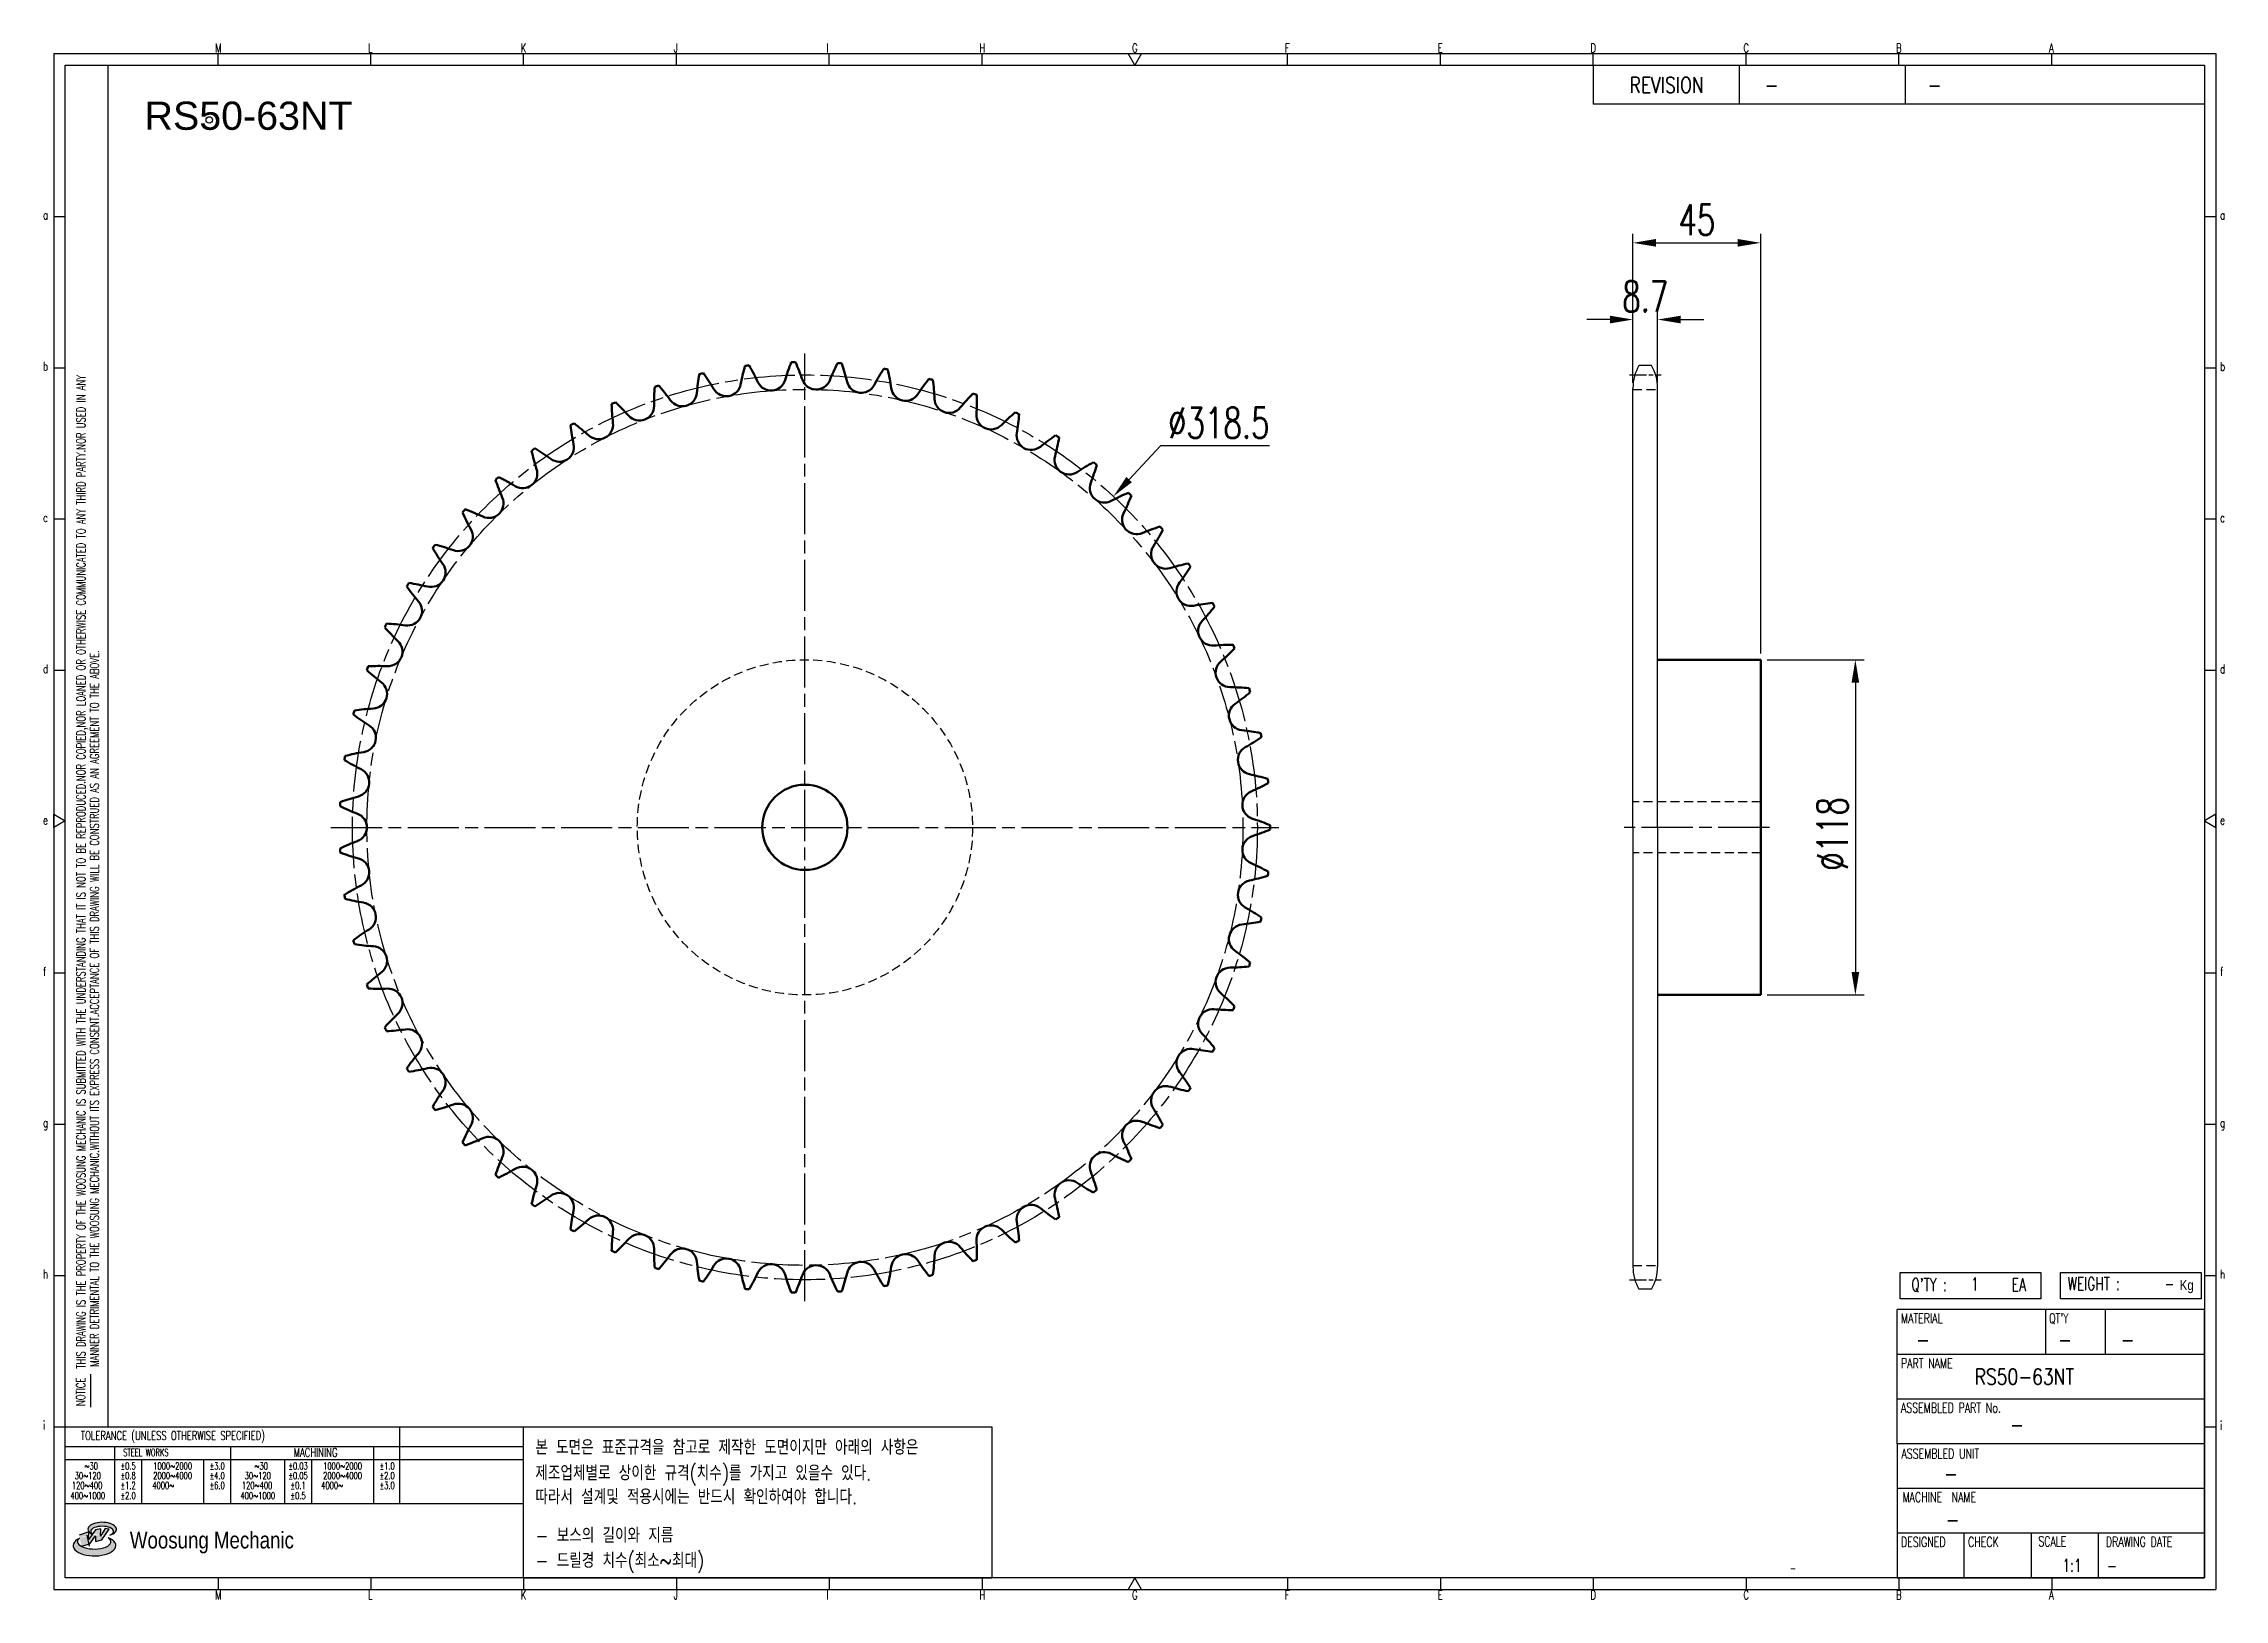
# Model space of a CAD drawing. Header units: millimetres. Extents: x 8306 to 9073, y 4748 to 5296.
import ezdxf
from ezdxf.enums import TextEntityAlignment as Align

# ---------------------------------------------------------------- set-up
doc = ezdxf.new("R2010")
doc.units = ezdxf.units.MM
for name, pattern in [('AM_ISO08W050', [18, 12, -1.5, 3, -1.5]), ('AM_ISO08W050x2', [9, 6, -0.75, 1.5, -0.75]), ('HIDDEN', [9.525, 6.35, -3.175])]:
    doc.linetypes.add(name, pattern=pattern)
for name, color, linetype, lineweight in [('20', 7, 'Continuous', 50), ('22', 30, 'AM_ISO08W050', 25), ('23', 40, 'AM_ISO08W050', 25), ('VIS', 7, 'Continuous', 50)]:
    doc.layers.add(name, color=color, linetype=linetype, lineweight=lineweight)
for name, color, linetype in [('HL', 2, 'HIDDEN'), ('S-DIM', 7, 'Continuous'), ('TITLE', 7, 'Continuous'), ('도면레이아웃', 7, 'Continuous')]:
    doc.layers.add(name, color=color, linetype=linetype)
doc.styles.add('HAN', font='ROMANS.shx', dxfattribs={"width": 0.7, "bigfont": 'whgtxt.shx'})
doc.styles.add('HKD_ST2', font='romans.shx', dxfattribs={"width": 0.7, "height": 4, "bigfont": '@extfont2.shx'})
doc.styles.add('HSG', font='SIMPLEX.shx', dxfattribs={"width": 0.7, "bigfont": 'HSG.shx'})
doc.styles.add('ROMANS', font='romans.shx', dxfattribs={"width": 0.7, "bigfont": 'whgtxt.shx'})
doc.styles.add('SLDTEXTSTYLE4', font='arial.ttf', dxfattribs={"width": 0.8})
doc.styles.get("Standard").update_dxf_attribs({"font": 'arial.ttf'})
doc.dimstyles.new('APP23', dxfattribs={"dimscale": 4.5, "dimtxt": 2.4, "dimasz": 1.8, "dimexe": 0.7, "dimexo": 0.5, "dimgap": 0.6, "dimtad": 1, "dimtoh": 1, "dimdec": 1, "dimrnd": 0.01, "dimzin": 9, "dimdsep": 46, "dimtxsty": 'HSG', "dimcen": 0, "dimclrd": 1, "dimclre": 1, "dimclrt": 256, "dimazin": 2, "dimtp": 1, "dimtm": 1, "dimtfac": 0.5, "dimtdec": 1, "dimtix": 1, "dimtofl": 0, "dimtmove": 0, "dimatfit": 3, "dimfxl": 0, "dimtvp": 1, "dimtolj": 2, "dimlwd": -1, "dimlwe": -1, "dimarcsym": 0})

# ---------------------------------------------------------------- blocks, each defined once
blk = doc.blocks.new('SUYWSHJH')
at = {"layer": '도면레이아웃'}
h = blk.add_hatch(color=10, dxfattribs=at)
h.paths.add_polyline_path([(1.544, 35.177), (1.554, 34.966), (1.779, 35.034), (2.054, 35.422), (1.908, 35.446), (1.728, 35.167), (1.741, 35.439), (1.547, 35.405), (1.292, 35.041), (1.295, 35.33), (0.943, 35.208), (1.03, 34.8), (1.336, 34.885)])
edge = h.paths.add_edge_path()
edge.add_ellipse((1.795, 35.421), major_axis=(-0.53, 0), ratio=0.487785, start_angle=122.36065, end_angle=403.39574)
edge.add_line((1.411, 35.244), (1.419, 35.261))
edge.add_ellipse((1.798, 35.344), major_axis=(-0.423, 0), ratio=0.444396, start_angle=131.58977, end_angle=386.19408, ccw=False)
edge = h.paths.add_edge_path()
edge.add_ellipse((1.512, 34.815), major_axis=(-0.793, 0), ratio=0.480113, start_angle=314.67633, end_angle=590.85213)
edge.add_ellipse((1.501, 34.958), major_axis=(-0.62, 0), ratio=0.43311, start_angle=331.7024, end_angle=574.42495, ccw=False)
for p, q in [((0, 90.118), (80.15, 90.118)), ((0, 90.118), (0, 33.191)), ((6.089, 89.693), (6.089, 90.118)), ((11.753, 89.693), (11.753, 90.118)), ((17.418, 89.693), (17.418, 90.118)), ((23.082, 89.693), (23.082, 90.118)), ((28.746, 89.693), (28.746, 90.118)), ((34.411, 89.693), (34.411, 90.118)), ((45.739, 89.693), (45.739, 90.118)), ((51.404, 89.693), (51.404, 90.118)), ((57.068, 89.693), (57.068, 90.118)), ((62.732, 89.693), (62.732, 90.118)), ((68.397, 89.693), (68.397, 90.118)), ((74.061, 89.693), (74.061, 90.118)), ((80.15, 90.118), (80.15, 33.191)), ((0, 84.085), (0.425, 84.085)), ((79.725, 84.085), (80.15, 84.085)), ((0, 78.478), (0.425, 78.478)), ((79.725, 78.478), (80.15, 78.478)), ((0, 72.87), (0.425, 72.87)), ((79.725, 72.87), (80.15, 72.87)), ((0, 67.262), (0.425, 67.262)), ((79.725, 67.262), (80.15, 67.262)), ((0, 56.047), (0.425, 56.047)), ((79.725, 56.047), (80.15, 56.047)), ((0, 50.439), (0.425, 50.439)), ((79.725, 50.439), (80.15, 50.439)), ((0, 44.832), (0.425, 44.832)), ((79.725, 44.832), (80.15, 44.832)), ((1.377, 39.947), (1.377, 41.174)), ((0, 39.224), (0.425, 39.224)), ((79.725, 39.224), (80.15, 39.224)), ((0, 33.191), (80.15, 33.191)), ((6.089, 33.616), (6.089, 33.191)), ((11.753, 33.616), (11.753, 33.191)), ((17.418, 33.616), (17.418, 33.191)), ((23.082, 33.616), (23.082, 33.191)), ((28.746, 33.616), (28.746, 33.191)), ((34.411, 33.616), (34.411, 33.191)), ((45.739, 33.616), (45.739, 33.191)), ((51.404, 33.616), (51.404, 33.191)), ((57.068, 33.616), (57.068, 33.191)), ((62.732, 33.616), (62.732, 33.191)), ((68.397, 33.616), (68.397, 33.191)), ((74.061, 33.616), (74.061, 33.191))]:
    blk.add_line(p, q)
at = {"color": 2}
for p, q in [((2.017, 39.224), (2.017, 89.693)), ((0.425, 39.224), (17.418, 39.224)), ((12.816, 39.224), (12.816, 36.382)), ((17.418, 33.616), (17.418, 39.224)), ((0.425, 38.487), (17.418, 38.487)), ((0.425, 38.012), (17.418, 38.012)), ((2.257, 38.487), (2.257, 36.382)), ((3.257, 38.012), (3.257, 36.382)), ((5.557, 38.012), (5.557, 36.382)), ((6.557, 38.5), (6.557, 36.382)), ((8.557, 38.012), (8.557, 36.382)), ((9.557, 38.026), (9.557, 36.382)), ((11.857, 38.487), (11.857, 36.382)), ((0.425, 36.382), (17.418, 36.382))]:
    blk.add_line(p, q, dxfattribs=at)
at = {"color": 6, "ltscale": 0.5}
for p, q in [((57.068, 89.693), (57.068, 88.246)), ((62.47, 89.693), (62.47, 88.246)), ((68.635, 89.693), (68.635, 88.246)), ((79.725, 88.246), (57.068, 88.246)), ((68.336, 38.59), (68.336, 43.563)), ((79.725, 43.563), (68.336, 43.563)), ((73.827, 43.563), (73.827, 41.905)), ((76.037, 43.563), (76.037, 41.905)), ((79.725, 38.59), (79.725, 43.563)), ((79.725, 41.905), (68.336, 41.905)), ((79.725, 40.248), (68.336, 40.248)), ((68.336, 38.59), (68.336, 33.616)), ((79.725, 38.59), (68.336, 38.59)), ((79.725, 33.616), (79.725, 38.59)), ((79.725, 36.932), (68.336, 36.932)), ((79.725, 35.274), (68.336, 35.274)), ((70.822, 33.616), (70.822, 35.274)), ((73.309, 33.616), (73.309, 35.274)), ((75.796, 33.616), (75.796, 35.274)), ((68.336, 33.616), (79.725, 33.616))]:
    blk.add_line(p, q, dxfattribs=at)
for points in [[(40.075, 89.693), (39.83, 90.118), (40.32, 90.118)], [(0.425, 89.693), (79.725, 89.693), (79.725, 33.616), (0.425, 33.616)], [(0.425, 61.679), (0, 61.433), (0, 61.924)], [(79.725, 61.679), (80.15, 61.433), (80.15, 61.924)], [(40.075, 33.616), (39.83, 33.191), (40.32, 33.191)]]:
    blk.add_lwpolyline(points, close=True)
at = {"layer": 'TITLE', "color": 20}
for p, q in [((68.449, 43.961), (68.449, 44.936)), ((68.449, 44.936), (73.654, 44.936)), ((73.654, 44.936), (73.654, 43.961)), ((74.39, 43.961), (74.39, 44.936)), ((74.39, 44.936), (79.595, 44.936)), ((79.595, 44.936), (79.595, 43.961)), ((73.654, 43.961), (68.449, 43.961)), ((79.595, 43.961), (74.39, 43.961))]:
    blk.add_line(p, q, dxfattribs=at)
at = {"layer": '도면레이아웃'}
for p, q in [((1.295, 35.33), (0.943, 35.208)), ((1.03, 34.8), (1.336, 34.885)), ((1.224, 35.208), (1.311, 34.8)), ((1.224, 35.208), (1.224, 35.208)), ((1.547, 35.405), (1.292, 35.041)), ((1.292, 35.041), (1.295, 35.33)), ((1.336, 34.885), (1.544, 35.177)), ((1.419, 35.261), (1.411, 35.244)), ((1.544, 35.177), (1.554, 34.966)), ((1.741, 35.439), (1.547, 35.405)), ((1.554, 34.966), (1.779, 35.034)), ((1.908, 35.446), (1.728, 35.167)), ((1.728, 35.167), (1.741, 35.439)), ((1.779, 35.034), (2.054, 35.422)), ((2.054, 35.422), (1.908, 35.446))]:
    blk.add_line(p, q, dxfattribs=at)
for centre, major_axis, ratio, start_param, end_param in [((1.795, 35.421), (-0.53, 0), 0.487785, 2.135596, 7.040584), ((1.512, 34.815), (-0.793, 0), 0.480113, 5.492138, 10.312315), ((1.501, 34.958), (-0.62, 0), 0.43311, 5.789299, 10.025607), ((1.798, 35.344), (-0.423, 0), 0.444396, 2.296675, 6.740358)]:
    blk.add_ellipse(centre, major_axis=major_axis, ratio=ratio, start_param=start_param, end_param=end_param, dxfattribs=at)
at = {"color": 4, "style": 'HKD_ST2', "width": 0.7}
for s, p in [('M', (5.988, 90.164)), ('L', (11.652, 90.164)), ('K', (17.316, 90.164)), ('J', (22.981, 90.164)), ('I', (28.645, 90.164)), ('H', (34.309, 90.164)), ('G', (39.974, 90.164)), ('F', (45.638, 90.164)), ('E', (51.302, 90.164)), ('D', (56.967, 90.164)), ('C', (62.631, 90.164)), ('B', (68.295, 90.164)), ('A', (73.96, 90.164)), ('a', (-0.395, 83.976)), ('a', (80.305, 83.97)), ('b', (-0.395, 78.368)), ('b', (80.305, 78.362)), ('c', (-0.395, 72.76)), ('c', (80.305, 72.754)), ('d', (-0.395, 67.153)), ('d', (80.305, 67.147)), ('e', (-0.395, 61.545)), ('e', (80.305, 61.539)), ('f', (-0.395, 55.937)), ('f', (80.305, 55.931)), ('g', (-0.395, 50.33)), ('g', (80.305, 50.324)), ('h', (-0.395, 44.722)), ('h', (80.305, 44.716)), ('i', (-0.395, 39.114)), ('i', (80.305, 39.108)), ('M', (5.988, 32.824)), ('L', (11.652, 32.824)), ('K', (17.316, 32.824)), ('J', (22.981, 32.824)), ('I', (28.645, 32.824)), ('H', (34.309, 32.824)), ('G', (39.974, 32.824)), ('F', (45.638, 32.824)), ('E', (51.302, 32.824)), ('D', (56.967, 32.824)), ('C', (62.631, 32.824)), ('B', (68.295, 32.824)), ('A', (73.96, 32.824))]:
    blk.add_text(s, height=0.326, dxfattribs=at).set_placement(p)
for s, height, style, width, p in [('REVISION', 0.5806, 'HAN', 0.8, (58.415, 88.664)), ('-', 0.581, 'HAN', 0.8, (63.426, 88.664)), ('-', 0.581, 'HAN', 0.8, (69.468, 88.664)), ("Q'TY : ", 0.4746, 'HKD_ST2', 0.7, (68.857, 44.253)), ('1', 0.475, 'HKD_ST2', 0.7, (71.071, 44.275)), ('EA', 0.4746, 'HKD_ST2', 0.7, (72.578, 44.253)), ('WEIGHT : ', 0.4746, 'HKD_ST2', 0.7, (74.65, 44.286)), ('-', 0.581, 'HAN', 0.8, (69.029, 42.157)), ('-', 0.581, 'HAN', 0.8, (74.289, 42.157)), ('-', 0.581, 'HAN', 0.8, (76.623, 42.157)), ('-', 0.581, 'HAN', 0.8, (72.515, 39.013)), ('-', 0.581, 'HAN', 0.8, (70.067, 37.189)), ('-', 0.581, 'HAN', 0.8, (70.126, 35.48)), ('1:1', 0.4746, 'HKD_ST2', 0.7, (74.458, 33.848)), ('-', 0.475, 'HKD_ST2', 0.7, (76.112, 33.837))]:
    blk.add_text(s, height=height, dxfattribs=dict(style=style, width=width)).set_placement(p)
at = {"color": 6, "style": 'HKD_ST2', "width": 0.7}
for s, p in [(' THIS DRAWING IS THE PROPERTY OF THE WOOSUNG MECHANIC IS SUBMITTED WITH THE UNDERSTANDING THAT IT IS NOT TO BE REPRODUCED.NOR COPIED,NOR LOANED OR OTHERWISE COMMUNICATED TO ANY THIRD PARTY.NOR USED IN ANY', (1.173, 41.217)), ('MANNER DETRIMENTAL TO THE WOOSUNG MECHANIC.WITHOUT ITS EXPRESS CONSENT.ACCEPTANCE OF THIS DRAWING WILL BE CONSTRUED AS AN AGREEMENT TO THE ABOVE.', (1.672, 41.447))]:
    blk.add_text(s, height=0.326266, rotation=90, dxfattribs=at).set_placement(p)
at = {"style": 'HKD_ST2', "width": 0.7}
blk.add_text('-', height=0.475, dxfattribs=at).set_placement((78.613, 44.286), align=Align.RIGHT)
at = {"color": 4, "style": 'HKD_ST2', "width": 0.7}
for s, height, p in [('MATERIAL', 0.3651, (68.474, 43.425)), ("QT'Y", 0.3651, (73.965, 43.425)), ('PART NAME', 0.3651, (68.474, 41.756)), ('ASSEMBLED PART No.', 0.36511, (68.474, 40.109)), ('ASSEMBLED UNIT', 0.36511, (68.49, 38.408)), ('MACHINE  NAME', 0.36511, (68.532, 36.794)), ('DESIGNED', 0.3651, (68.474, 35.136)), ('CHECK', 0.3651, (70.961, 35.136)), ('SCALE', 0.3651, (73.566, 35.153)), ('DRAWING DATE', 0.36511, (76.071, 35.141))]:
    blk.add_text(s, height=height, dxfattribs=at).set_placement(p, align=Align.TOP_LEFT)
at = {"style": 'HKD_ST2', "width": 0.7}
blk.add_text('NOTICE', height=0.3263, rotation=90, dxfattribs=at).set_placement((1.163, 39.988))
for s, height, style, width, p in [('TOLERANCE (UNLESS OTHERWISE SPECIFIED)', 0.32627, 'HKD_ST2', 0.7, (4.417, 38.896)), ('-', 0.326, 'ROMANS', 0.65, (64.469, 33.975))]:
    blk.add_text(s, height=height, dxfattribs=dict(style=style, width=width)).set_placement(p, align=Align.MIDDLE_CENTER)
at = {"color": 4, "style": 'HKD_ST2', "width": 0.7}
for s, height, p in [('STEEL WORKS', 0.26101, (3.416, 38.268)), ('MACHINING', 0.3263, (9.707, 38.27)), ('%%P0.5', 0.261, (2.757, 37.762)), ('%%P0.8', 0.261, (2.757, 37.411)), ('%%P3.0', 0.261, (6.057, 37.762)), ('%%P4.0', 0.261, (6.057, 37.411)), ('%%P0.03', 0.261, (9.057, 37.762)), ('%%P0.05', 0.261, (9.057, 37.411)), ('%%P1.0', 0.261, (12.357, 37.762)), ('%%P2.0', 0.261, (12.357, 37.411)), ('%%P1.2', 0.261, (2.757, 37.045)), ('%%P2.0', 0.261, (2.757, 36.67)), ('%%P6.0', 0.261, (6.057, 37.045)), ('%%P0.1', 0.261, (9.057, 37.045)), ('%%P0.5', 0.261, (9.057, 36.67)), ('%%P3.0', 0.261, (12.357, 37.045))]:
    blk.add_text(s, height=height, dxfattribs=at).set_placement(p, align=Align.MIDDLE)
for s, height, p in [('30%%126120', 0.261, (1.263, 37.411)), ('%%12630', 0.261, (1.389, 37.762)), ('2000%%1264000', 0.26101, (4.407, 37.411)), ('1000%%1262000', 0.26101, (4.407, 37.762)), ('30%%126120', 0.261, (7.563, 37.411)), ('%%12630', 0.261, (7.689, 37.762)), ('2000%%1264000', 0.26101, (10.707, 37.411)), ('1000%%1262000', 0.26101, (10.707, 37.762)), ('400%%1261000', 0.26101, (1.263, 36.67)), ('120%%126400', 0.26101, (1.237, 37.045)), ('4000%%126', 0.261, (4.061, 37.045)), ('400%%1261000', 0.26101, (7.563, 36.67)), ('120%%126400', 0.26101, (7.537, 37.045)), ('4000%%126', 0.261, (10.321, 37.045))]:
    blk.add_text(s, height=height, dxfattribs=at).set_placement(p, align=Align.MIDDLE_CENTER)
at = {"color": 1, "style": 'SLDTEXTSTYLE4', "width": 0.8}
blk.add_text('Woosung Mechanic', height=0.61957, dxfattribs=at).set_placement((2.822, 34.711))
at = {"layer": 'TITLE', "width": 0.8}
blk.add_text('Kg', height=0.3789, dxfattribs=at).set_placement((78.807, 44.286))
blk = doc.blocks.new('*D572')
at = {"layer": 'Defpoints', "color": 0, "transparency": 16777216}
for p in [(8682.42, 5136.47), (8465.26, 4903.5)]:
    blk.add_point(p, dxfattribs=at)
at = {"layer": 'S-DIM', "color": 1, "transparency": 16777216}
for p, q in [((8698.99, 5154.24), (8687.94, 5142.39)), ((8737.33, 5154.24), (8698.99, 5154.24))]:
    blk.add_line(p, q, dxfattribs=at)
blk.add_solid([(8686.96, 5143.31), (8688.93, 5141.47), (8682.42, 5136.47)], dxfattribs=at)
at = {"layer": 'S-DIM', "transparency": 16777216, "insert": (8719.51, 5162.34), "char_height": 10.8, "attachment_point": 5, "style": 'HSG'}
blk.add_mtext('\\A2;∅318.5', dxfattribs=at)
blk = doc.blocks.new('*D573')
at = {"layer": 'Defpoints', "color": 0, "transparency": 16777216}
for p in [(8873.98, 5198.72), (8865.28, 5174.14), (8873.98, 5174.14)]:
    blk.add_point(p, dxfattribs=at)
at = {"layer": 'S-DIM', "color": 1, "transparency": 16777216}
for p, q in [((8857.18, 5198.72), (8849.08, 5198.72)), ((8865.28, 5176.39), (8865.28, 5201.87)), ((8873.98, 5176.39), (8873.98, 5201.87)), ((8882.08, 5198.72), (8890.18, 5198.72))]:
    blk.add_line(p, q, dxfattribs=at)
for points in [[(8857.18, 5200.07), (8857.18, 5197.37), (8865.28, 5198.72)], [(8882.08, 5200.07), (8882.08, 5197.37), (8873.98, 5198.72)]]:
    blk.add_solid(points, dxfattribs=at)
at = {"layer": 'S-DIM', "transparency": 16777216, "insert": (8869.63, 5206.82), "char_height": 10.8, "attachment_point": 5, "style": 'HSG'}
blk.add_mtext('\\A2;8.7', dxfattribs=at)
blk = doc.blocks.new('*D574')
at = {"layer": 'Defpoints', "color": 0, "transparency": 16777216}
for p in [(8910.28, 5225.72), (8865.28, 5174.14), (8910.28, 5078.99)]:
    blk.add_point(p, dxfattribs=at)
at = {"layer": 'S-DIM', "color": 1, "transparency": 16777216}
for p, q in [((8865.28, 5176.39), (8865.28, 5228.87)), ((8910.28, 5081.24), (8910.28, 5228.87)), ((8873.38, 5225.72), (8902.18, 5225.72))]:
    blk.add_line(p, q, dxfattribs=at)
for points in [[(8873.38, 5227.07), (8873.38, 5224.37), (8865.28, 5225.72)], [(8902.18, 5227.07), (8902.18, 5224.37), (8910.28, 5225.72)]]:
    blk.add_solid(points, dxfattribs=at)
at = {"layer": 'S-DIM', "transparency": 16777216, "insert": (8887.78, 5233.82), "char_height": 10.8, "attachment_point": 5, "style": 'HSG'}
blk.add_mtext('\\A2;45', dxfattribs=at)
blk = doc.blocks.new('*D575')
at = {"layer": 'Defpoints', "color": 0, "transparency": 16777216}
for p in [(8910.28, 5078.99), (8910.28, 4960.99), (8943.57, 4960.99)]:
    blk.add_point(p, dxfattribs=at)
at = {"layer": 'S-DIM', "color": 1, "transparency": 16777216}
for p, q in [((8912.53, 5078.99), (8946.72, 5078.99)), ((8943.57, 5070.89), (8943.57, 4969.09)), ((8912.53, 4960.99), (8946.72, 4960.99))]:
    blk.add_line(p, q, dxfattribs=at)
for points in [[(8942.22, 5070.89), (8944.92, 5070.89), (8943.57, 5078.99)], [(8942.22, 4969.09), (8944.92, 4969.09), (8943.57, 4960.99)]]:
    blk.add_solid(points, dxfattribs=at)
at = {"layer": 'S-DIM', "transparency": 16777216, "insert": (8935.47, 5017.7), "char_height": 10.8, "attachment_point": 5, "rotation": 90, "style": 'HSG'}
blk.add_mtext('\\A2;%%c118', dxfattribs=at)

msp = doc.modelspace()

# ---------------------------------------------------------------- linework, layer by layer
for p, q in [((8871.85, 5182.54), (8867.4, 5182.54)), ((8865.28, 5019.99), (8865.28, 5174.6)), ((8873.98, 5019.99), (8873.98, 5174.6)), ((8865.28, 5019.99), (8865.28, 4865.37)), ((8873.98, 5019.99), (8873.98, 4865.37)), ((8871.85, 4857.43), (8867.4, 4857.43))]:
    msp.add_line(p, q)
at = {"color": 4}
msp.add_lwpolyline([(8474.83, 4809.04), (8639.67, 4809.04), (8639.67, 4755.79), (8474.83, 4755.79)], close=True, dxfattribs=at)
msp.add_circle((8364.19, 5268.96), 1.15)
for centre, start, end in [((8881.15, 5174.6), 150, 180), ((8858.1, 5174.6), 0, 30), ((8881.15, 4865.37), 180, 210), ((8858.1, 4865.37), 330, 0)]:
    msp.add_arc(centre, 15.87, start, end)
at = {"layer": '20'}
msp.add_circle((8573.84, 5019.99), 15, dxfattribs=at)
for centre, radius, start, end in [((8629.09, 5161.17), 79.25, 164.44117, 169.28571), ((8573.84, 5019.99), 163.81, 96.88589, 97.39983), ((8485.46, 5143.17), 79.25, 25, 29.84454), ((8642.87, 5154.97), 79.25, 158.72689, 163.57143), ((8573.84, 5019.99), 163.81, 91.1716, 91.68554), ((8498.17, 5151.36), 79.25, 19.28571, 24.13026), ((8655.97, 5147.42), 79.25, 153.0126, 157.85714), ((8573.84, 5019.99), 163.81, 85.45732, 85.97126), ((8511.62, 5158.24), 79.25, 13.57143, 18.41597), ((8668.25, 5138.61), 79.25, 147.29832, 152.14286), ((8573.84, 5019.99), 163.81, 79.74303, 80.25697), ((8525.7, 5163.75), 79.25, 7.85714, 12.70168), ((8600.02, 5169.32), 79.25, 175.86974, 180.71429), ((8573.84, 5019.99), 163.81, 108.31446, 108.8284), ((8462.81, 5123.22), 79.25, 36.42857, 41.27311), ((8614.76, 5165.97), 79.25, 170.15546, 175), ((8573.84, 5019.99), 163.81, 102.60017, 103.11411), ((8473.64, 5133.76), 79.25, 30.71429, 35.55883), ((8546.18, 5176.86), 5.13, 210.71429, 349.28571), ((8561.94, 5178.83), 5.13, 205, 343.57143), ((8577.81, 5179.23), 5.13, 199.28571, 337.85714), ((8593.65, 5178.04), 5.13, 193.57143, 332.14286), ((8609.29, 5175.28), 5.13, 187.85714, 326.42857), ((8679.59, 5128.62), 79.25, 141.58403, 146.42857), ((8573.84, 5019.99), 163.81, 74.02874, 74.54268), ((8540.25, 5167.83), 79.25, 2.14286, 6.9874), ((8573.84, 5019.99), 163.81, 114.02874, 114.54268), ((8585.02, 5171.18), 79.25, 181.58403, 186.42857), ((8453.08, 5111.65), 79.25, 42.14286, 46.9874), ((8515.64, 5168.27), 5.13, 222.14286, 0.71429), ((8530.7, 5173.32), 5.13, 216.42857, 355), ((8624.57, 5170.98), 5.13, 182.14286, 320.71429), ((8689.88, 5117.55), 79.25, 135.86974, 140.71429), ((8573.84, 5019.99), 163.81, 68.31446, 68.8284), ((8555.14, 5170.44), 79.25, 356.42857, 1.27311), ((8699.02, 5105.52), 79.25, 130.15546, 135), ((8573.84, 5019.99), 163.81, 62.60017, 63.11411), ((8573.84, 5019.99), 163.81, 119.74303, 120.25697), ((8569.91, 5171.54), 79.25, 187.29832, 192.14286), ((8444.55, 5099.17), 79.25, 47.85714, 52.70168), ((8501.17, 5161.73), 5.13, 227.85714, 6.42857), ((8639.35, 5165.18), 5.13, 176.42857, 315), ((8653.49, 5157.94), 5.13, 170.71429, 309.28571), ((8570.21, 5171.55), 79.25, 350.71429, 355.55883), ((8573.84, 5019.99), 163.81, 125.45732, 125.97126), ((8554.84, 5170.4), 79.25, 193.0126, 197.85714), ((8437.31, 5085.9), 79.25, 53.57143, 58.41597), ((8487.42, 5153.79), 5.13, 233.57143, 12.14286), ((8706.91, 5092.63), 79.25, 124.44117, 129.28571), ((8666.83, 5149.32), 5.13, 165, 303.57143), ((8585.32, 5171.16), 79.25, 345, 349.84454), ((8573.84, 5019.99), 163.81, 56.88589, 57.39983), ((8573.84, 5019.99), 163.81, 131.1716, 131.68554), ((8431.43, 5071.98), 79.25, 59.28571, 64.13026), ((8474.52, 5144.52), 5.13, 239.28571, 17.85714), ((8713.49, 5079.02), 79.25, 118.72689, 123.57143), ((8600.32, 5169.26), 79.25, 339.28571, 344.13026), ((8573.84, 5019.99), 163.81, 51.1716, 51.68554), ((8462.62, 5134.02), 5.13, 245, 23.57143), ((8539.96, 5167.76), 79.25, 198.72689, 203.57143), ((8679.24, 5139.42), 5.13, 159.28571, 297.85714), ((8718.67, 5064.82), 79.25, 113.0126, 117.85714), ((8615.05, 5165.89), 79.25, 333.57143, 338.41597), ((8573.84, 5019.99), 163.81, 45.45732, 45.97126), ((8573.84, 5019.99), 163.81, 136.88589, 137.39983), ((8525.41, 5163.65), 79.25, 204.44117, 209.28571), ((8426.96, 5057.54), 79.25, 65, 69.84454), ((8690.61, 5128.33), 5.13, 153.57143, 292.14286), ((8451.82, 5122.38), 5.13, 250.71429, 29.28571), ((8722.41, 5050.18), 79.25, 107.29832, 112.14286), ((8629.37, 5161.06), 79.25, 327.85714, 332.70168), ((8573.84, 5019.99), 163.81, 39.74303, 40.25697), ((8442.23, 5109.72), 5.13, 256.42857, 35), ((8573.84, 5019.99), 163.81, 142.60017, 143.11411), ((8511.35, 5158.12), 79.25, 210.15546, 215), ((8423.95, 5042.73), 79.25, 70.71429, 75.55883), ((8700.82, 5116.17), 5.13, 147.85714, 286.42857), ((8724.68, 5035.23), 79.25, 101.58403, 106.42857), ((8573.84, 5019.99), 163.81, 34.02874, 34.54268), ((8573.84, 5019.99), 163.81, 148.31446, 148.8284), ((8497.9, 5151.21), 79.25, 215.86974, 220.71429), ((8422.43, 5027.69), 79.25, 76.42857, 81.27311), ((8709.76, 5103.05), 5.13, 142.14286, 280.71429), ((8643.14, 5154.83), 79.25, 322.14286, 326.9874), ((8433.95, 5096.17), 5.13, 262.14286, 40.71429), ((8725.45, 5020.14), 79.25, 95.86974, 100.71429), ((8656.22, 5147.26), 79.25, 316.42857, 321.27311), ((8573.84, 5019.99), 163.81, 28.31446, 28.8284), ((8573.84, 5019.99), 163.81, 154.02874, 154.54268), ((8485.22, 5142.99), 79.25, 221.58403, 226.42857), ((8422.41, 5012.58), 79.25, 82.14286, 86.9874), ((8717.36, 5089.1), 5.13, 136.42857, 275), ((8427.06, 5081.86), 5.13, 267.85714, 46.42857), ((8724.71, 5005.04), 79.25, 90.15546, 95), ((8668.49, 5138.42), 79.25, 310.71429, 315.55883), ((8573.84, 5019.99), 163.81, 22.60017, 23.11411), ((8573.84, 5019.99), 163.81, 159.74303, 160.25697), ((8473.41, 5133.56), 79.25, 227.29832, 232.14286), ((8423.9, 4997.54), 79.25, 87.85714, 92.70168), ((8723.53, 5074.47), 5.13, 130.71429, 269.28571), ((8421.63, 5066.94), 5.13, 273.57143, 52.14286), ((8722.47, 4990.09), 79.25, 84.44117, 89.28571), ((8679.81, 5128.41), 79.25, 305, 309.84454), ((8573.84, 5019.99), 163.81, 16.88589, 17.39983), ((8573.84, 5019.99), 163.81, 165.45732, 165.97126), ((8462.6, 5122.99), 79.25, 233.0126, 237.85714), ((8426.88, 4982.72), 79.25, 93.57143, 98.41597), ((8728.21, 5059.29), 5.13, 125, 263.57143), ((8417.71, 5051.55), 5.13, 279.28571, 57.85714), ((8718.76, 4975.44), 79.25, 78.72689, 83.57143), ((8690.08, 5117.32), 79.25, 299.28571, 304.13026), ((8573.84, 5019.99), 163.81, 11.1716, 11.68554), ((8573.84, 5019.99), 163.81, 171.1716, 171.68554), ((8452.9, 5111.41), 79.25, 238.72689, 243.57143), ((8431.32, 4968.28), 79.25, 99.28571, 104.13026), ((8731.35, 5043.73), 5.13, 119.28571, 257.85714), ((8415.34, 5035.85), 5.13, 285, 63.57143), ((8713.6, 4961.24), 79.25, 73.0126, 77.85714), ((8699.19, 5105.26), 79.25, 293.57143, 298.41597), ((8573.84, 5019.99), 163.81, 5.45732, 5.97126), ((8573.84, 5019.99), 163.81, 176.88589, 177.39983), ((8437.18, 4954.34), 79.25, 105, 109.84454), ((8732.93, 5027.93), 5.13, 113.57143, 252.14286), ((8444.39, 5098.91), 79.25, 244.44117, 249.28571), ((8414.55, 5019.99), 5.13, 290.71429, 69.28571), ((8707.06, 4947.61), 79.25, 67.29832, 72.14286), ((8573.84, 5019.99), 163.81, 359.74303, 0.25697), ((8444.39, 4941.06), 79.25, 110.71429, 115.55883), ((8573.84, 5019.99), 163.81, 182.60017, 183.11411), ((8732.93, 5012.05), 5.13, 107.85714, 246.42857), ((8707.06, 5092.36), 79.25, 287.85714, 292.70168), ((8437.18, 5085.63), 79.25, 250.15546, 255), ((8415.34, 5004.13), 5.13, 296.42857, 75), ((8699.19, 4934.71), 79.25, 61.58403, 66.42857), ((8452.9, 4928.56), 79.25, 116.42857, 121.27311), ((8731.35, 4996.24), 5.13, 102.14286, 240.71429), ((8713.6, 5078.74), 79.25, 282.14286, 286.9874), ((8573.84, 5019.99), 163.81, 354.02874, 354.54268), ((8573.84, 5019.99), 163.81, 188.31446, 188.8284), ((8431.32, 5071.7), 79.25, 255.86974, 260.71429), ((8417.71, 4988.42), 5.13, 302.14286, 80.71429), ((8690.08, 4922.65), 79.25, 55.86974, 60.71429), ((8462.6, 4916.98), 79.25, 122.14286, 126.9874), ((8728.21, 4980.68), 5.13, 96.42857, 235), ((8718.76, 5064.53), 79.25, 276.42857, 281.27311), ((8573.84, 5019.99), 163.81, 348.31446, 348.8284), ((8573.84, 5019.99), 163.81, 194.02874, 194.54268), ((8426.88, 5057.25), 79.25, 261.58403, 266.42857), ((8421.63, 4973.03), 5.13, 307.85714, 86.42857), ((8679.81, 4911.56), 79.25, 50.15546, 55), ((8473.41, 4906.41), 79.25, 127.85714, 132.70168), ((8723.53, 4965.5), 5.13, 90.71429, 229.28571), ((8722.47, 5049.88), 79.25, 270.71429, 275.55883), ((8573.84, 5019.99), 163.81, 342.60017, 343.11411), ((8573.84, 5019.99), 163.81, 199.74303, 200.25697), ((8423.9, 5042.43), 79.25, 267.29832, 272.14286), ((8427.06, 4958.11), 5.13, 313.57143, 92.14286), ((8668.49, 4901.55), 79.25, 44.44117, 49.28571), ((8485.22, 4896.98), 79.25, 133.57143, 138.41597), ((8717.36, 4950.87), 5.13, 85, 223.57143), ((8724.71, 5034.93), 79.25, 265, 269.84454), ((8573.84, 5019.99), 163.81, 336.88589, 337.39983), ((8573.84, 5019.99), 163.81, 205.45732, 205.97126), ((8422.41, 5027.39), 79.25, 273.0126, 277.85714), ((8433.95, 4943.8), 5.13, 319.28571, 97.85714), ((8656.22, 4892.71), 79.25, 38.72689, 43.57143), ((8497.9, 4888.76), 79.25, 139.28571, 144.13026), ((8709.76, 4936.93), 5.13, 79.28571, 217.85714), ((8725.45, 5019.83), 79.25, 259.28571, 264.13026), ((8573.84, 5019.99), 163.81, 331.1716, 331.68554), ((8573.84, 5019.99), 163.81, 211.1716, 211.68554), ((8422.43, 5012.28), 79.25, 278.72689, 283.57143), ((8442.23, 4930.25), 5.13, 325, 103.57143), ((8700.82, 4923.8), 5.13, 73.57143, 212.14286), ((8724.68, 5004.74), 79.25, 253.57143, 258.41597), ((8643.14, 4885.14), 79.25, 33.0126, 37.85714), ((8573.84, 5019.99), 163.81, 325.45732, 325.97126), ((8511.35, 4881.86), 79.25, 145, 149.84454), ((8573.84, 5019.99), 163.81, 216.88589, 217.39983), ((8423.95, 4997.24), 79.25, 284.44117, 289.28571), ((8451.82, 4917.59), 5.13, 330.71429, 109.28571), ((8629.37, 4878.91), 79.25, 27.29832, 32.14286), ((8525.41, 4876.32), 79.25, 150.71429, 155.55883), ((8690.61, 4911.64), 5.13, 67.85714, 206.42857), ((8722.41, 4989.8), 79.25, 247.85714, 252.70168), ((8573.84, 5019.99), 163.81, 319.74303, 320.25697), ((8573.84, 5019.99), 163.81, 222.60017, 223.11411), ((8426.96, 4982.43), 79.25, 290.15546, 295), ((8462.62, 4905.95), 5.13, 336.42857, 115), ((8679.24, 4900.55), 5.13, 62.14286, 200.71429), ((8718.67, 4975.15), 79.25, 242.14286, 246.9874), ((8615.05, 4874.08), 79.25, 21.58403, 26.42857), ((8539.96, 4872.21), 79.25, 156.42857, 161.27311), ((8573.84, 5019.99), 163.81, 228.31446, 228.8284), ((8431.43, 4967.99), 79.25, 295.86974, 300.71429), ((8474.52, 4895.45), 5.13, 342.14286, 120.71429), ((8600.32, 4870.71), 79.25, 15.86974, 20.71429), ((8573.84, 5019.99), 163.81, 314.02874, 314.54268), ((8554.84, 4869.57), 79.25, 162.14286, 166.9874), ((8437.31, 4954.07), 79.25, 301.58403, 306.42857), ((8487.42, 4886.18), 5.13, 347.85714, 126.42857), ((8666.83, 4890.65), 5.13, 56.42857, 195), ((8713.49, 4960.95), 79.25, 236.42857, 241.27311), ((8573.84, 5019.99), 163.81, 308.31446, 308.8284), ((8573.84, 5019.99), 163.81, 234.02874, 234.54268), ((8569.91, 4868.43), 79.25, 167.85714, 172.70168), ((8444.55, 4940.8), 79.25, 307.29832, 312.14286), ((8501.17, 4878.24), 5.13, 353.57143, 132.14286), ((8653.49, 4882.03), 5.13, 50.71429, 189.28571), ((8706.91, 4947.34), 79.25, 230.71429, 235.55883), ((8585.32, 4868.81), 79.25, 10.15546, 15), ((8573.84, 5019.99), 163.81, 302.60017, 303.11411), ((8573.84, 5019.99), 163.81, 239.74303, 240.25697), ((8585.02, 4868.79), 79.25, 173.57143, 178.41597), ((8453.08, 4928.32), 79.25, 313.0126, 317.85714), ((8515.64, 4871.71), 5.13, 359.28571, 137.85714), ((8639.35, 4874.79), 5.13, 45, 183.57143), ((8555.14, 4869.53), 79.25, 358.72689, 3.57143), ((8699.02, 4934.46), 79.25, 225, 229.84454), ((8573.84, 5019.99), 163.81, 296.88589, 297.39983), ((8570.21, 4868.42), 79.25, 4.44117, 9.28571), ((8573.84, 5019.99), 163.81, 245.45732, 245.97126), ((8600.02, 4870.65), 79.25, 179.28571, 184.13026), ((8462.81, 4916.75), 79.25, 318.72689, 323.57143), ((8530.7, 4866.65), 5.13, 5, 143.57143), ((8614.76, 4874), 79.25, 185, 189.84454), ((8546.18, 4863.11), 5.13, 10.71429, 149.28571), ((8593.65, 4861.93), 5.13, 27.85714, 166.42857), ((8609.29, 4864.69), 5.13, 33.57143, 172.14286), ((8679.59, 4911.35), 79.25, 213.57143, 218.41597), ((8540.25, 4872.14), 79.25, 353.0126, 357.85714), ((8624.57, 4868.99), 5.13, 39.28571, 177.85714), ((8689.88, 4922.42), 79.25, 219.28571, 224.13026), ((8573.84, 5019.99), 163.81, 291.1716, 291.68554), ((8573.84, 5019.99), 163.81, 251.1716, 251.68554), ((8573.84, 5019.99), 163.81, 256.88589, 257.39983), ((8473.64, 4906.21), 79.25, 324.44117, 329.28571), ((8629.09, 4878.8), 79.25, 190.71429, 195.55883), ((8485.46, 4896.8), 79.25, 330.15546, 335), ((8561.94, 4861.14), 5.13, 16.42857, 155), ((8642.87, 4885), 79.25, 196.42857, 201.27311), ((8498.17, 4888.61), 79.25, 335.86974, 340.71429), ((8577.81, 4860.74), 5.13, 22.14286, 160.71429), ((8655.97, 4892.55), 79.25, 202.14286, 206.9874), ((8511.62, 4881.73), 79.25, 341.58403, 346.42857), ((8668.25, 4901.36), 79.25, 207.85714, 212.70168), ((8573.84, 5019.99), 163.81, 279.74303, 280.25697), ((8525.7, 4876.22), 79.25, 347.29832, 352.14286), ((8573.84, 5019.99), 163.81, 285.45732, 285.97126), ((8573.84, 5019.99), 163.81, 262.60017, 263.11411), ((8573.84, 5019.99), 163.81, 268.31446, 268.8284), ((8573.84, 5019.99), 163.81, 274.02874, 274.54268)]:
    msp.add_arc(centre, radius, start, end, dxfattribs=at)
at = {"layer": '22', "linetype": 'AM_ISO08W050x2'}
for p, q in [((8864.1, 5179.23), (8875.16, 5179.23)), ((8864.1, 4860.74), (8875.16, 4860.74))]:
    msp.add_line(p, q, dxfattribs=at)
at = {"layer": '23', "color": 4, "linetype": 'AM_ISO08W050x2', "ltscale": 3}
for p, q in [((8573.84, 4853.18), (8573.84, 5186.79)), ((8407.03, 5019.99), (8740.65, 5019.99)), ((8913.31, 5019.99), (8862.25, 5019.99))]:
    msp.add_line(p, q, dxfattribs=at)
for radius in [159.24, 154.16]:
    msp.add_circle((8573.84, 5019.99), radius, dxfattribs=at)
at = {"layer": 'HL', "ltscale": 0.5}
for p, q in [((8865.28, 5174.14), (8873.98, 5174.14)), ((8910.28, 5028.99), (8865.28, 5028.99)), ((8910.28, 5010.99), (8865.28, 5010.99)), ((8865.28, 4865.83), (8873.98, 4865.83))]:
    msp.add_line(p, q, dxfattribs=at)
msp.add_circle((8573.84, 5019.99), 59, dxfattribs=at)
at = {"layer": 'VIS'}
for p, q in [((8910.28, 5078.99), (8873.98, 5078.99)), ((8910.28, 5078.99), (8910.28, 4960.99)), ((8910.28, 4960.99), (8873.98, 4960.99))]:
    msp.add_line(p, q, dxfattribs=at)

# ---------------------------------------------------------------- block references
at = {"xscale": 9.49539871366783, "yscale": 9.49539871366783, "zscale": 9.49539871366783}
msp.add_blockref('SUYWSHJH', (8309.44, 4436.6), dxfattribs=at)

# ---------------------------------------------------------------- texts
at = {"color": 2}
msp.add_text('RS50-63NT', height=9.921, dxfattribs=at).set_placement((8341.41, 5265.5))
at = {"style": 'HAN', "width": 0.8}
msp.add_text('RS50-63NT', height=5.513, dxfattribs=at).set_placement((8985.58, 4823.87))
at = {"color": 4, "style": 'HAN', "width": 0.8}
for s, p in [('본 도면은 표준규격을 참고로 제작한 도면이지만 아래의 사항은', (8478.96, 4799.19)), ('제조업체별로 상이한 규격(치수)를 가지고 있을수 있다.', (8478.96, 4790.14)), ('따라서 설계및 적용시에는 반드시 확인하여야 합니다.', (8478.96, 4781.75)), ('- 보스의 길이와 지름', (8478.96, 4768.22)), ('- 드릴경 치수(최소~최대)', (8478.96, 4759.34))]:
    msp.add_text(s, height=5.2164, dxfattribs=at).set_placement(p)

# ---------------------------------------------------------------- dimensions: what is measured, and where the dimension line sits
at = {"layer": 'S-DIM'}
dim = msp.add_linear_dim(base=(8910.28, 5225.72), p1=(8865.28, 5174.14), p2=(8910.28, 5078.99), dimstyle='APP23', dxfattribs=at)
dim.commit()
dim.dimension.update_dxf_attribs({"geometry": '*D574', "text_midpoint": (8887.78, 5233.82)})
dim = msp.add_linear_dim(base=(8873.98, 5198.72), p1=(8865.28, 5174.14), p2=(8873.98, 5174.14), dimstyle='APP23', dxfattribs=at)
dim.commit()
dim.dimension.update_dxf_attribs({"geometry": '*D573', "text_midpoint": (8869.63, 5198.72), "dimtype": 160})
at = {"layer": 'S-DIM', "color": 3}
dim = msp.add_diameter_dim_2p(p1=(8465.26, 4903.5), p2=(8682.42, 5136.47), dimstyle='APP23', dxfattribs=at)
dim.commit()
dim.dimension.update_dxf_attribs({"geometry": '*D572', "text_midpoint": (8719.51, 5154.24), "dimtype": 163})
at = {"layer": 'S-DIM'}
dim = msp.add_linear_dim(base=(8943.57, 4960.99), p1=(8910.28, 5078.99), p2=(8910.28, 4960.99), angle=90, text='%%c<>', dimstyle='APP23', dxfattribs=at)
dim.commit()
dim.dimension.update_dxf_attribs({"geometry": '*D575', "text_midpoint": (8943.57, 5017.7), "dimtype": 160})

doc.saveas('drawing.dxf')
